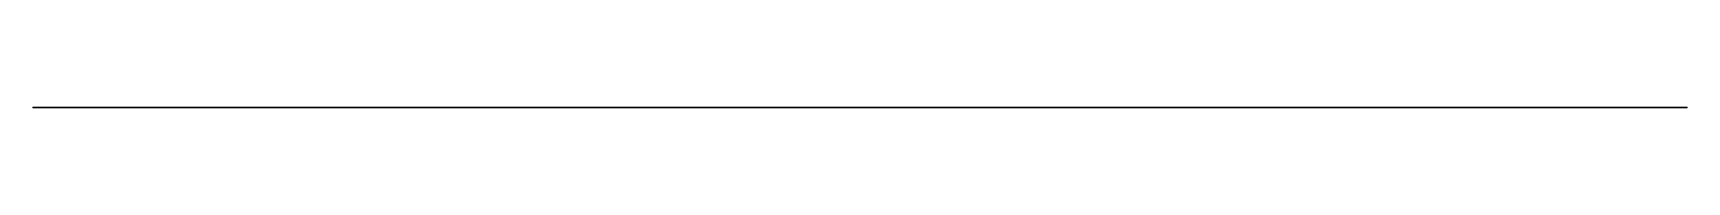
# Model space of a CAD drawing. Header units: millimetres. Extents: x -15 to 46, y 0 to 0.
import ezdxf

# ---------------------------------------------------------------- set-up
doc = ezdxf.new("R2010")
doc.units = ezdxf.units.MM
doc.header["$MEASUREMENT"] = 0
for name, color, linetype in [('macropad case top v2_macropad keys', 7, 'Continuous'), ('macropad case top v2_Sketch2', 7, 'Continuous'), ('macropad case top v2_Sketch3', 7, 'Continuous')]:
    doc.layers.add(name, color=color, linetype=linetype)

msp = doc.modelspace()

# ---------------------------------------------------------------- linework, layer by layer
at = {"layer": 'macropad case top v2_macropad keys'}
for p, q in [((-14.992, 0, -12.89), (46.008, 0, -12.89)), ((-14.992, 0, 69.81), (46.008, 0, 69.81)), ((-14.992, 0, 69.81), (-14.992, 0, -12.89)), ((1.604, 0, 4.9), (1.604, 0, 17.9)), ((1.604, 0, 23.95), (1.604, 0, 36.95)), ((2.104, 0, 4.4), (15.104, 0, 4.4)), ((2.104, 0, 23.45), (15.104, 0, 23.45)), ((2.104, 0, 18.4), (15.104, 0, 18.4)), ((2.104, 0, 37.45), (15.104, 0, 37.45)), ((23.808, 0, 38.81), (5.808, 0, 38.81)), ((5.808, 0, 69.81), (23.808, 0, 69.81)), ((5.808, 0, 38.81), (5.808, 0, 69.81)), ((15.604, 0, 23.95), (15.604, 0, 36.95)), ((15.604, 0, 4.9), (15.604, 0, 17.9)), ((20.654, 0, 4.9), (20.654, 0, 17.9)), ((20.654, 0, 23.95), (20.654, 0, 36.95)), ((21.154, 0, 18.4), (34.154, 0, 18.4)), ((21.154, 0, 4.4), (34.154, 0, 4.4)), ((21.154, 0, 37.45), (34.154, 0, 37.45)), ((21.154, 0, 23.45), (34.154, 0, 23.45)), ((23.808, 0, 69.81), (23.808, 0, 38.81)), ((34.654, 0, 23.95), (34.654, 0, 36.95)), ((34.654, 0, 4.9), (34.654, 0, 17.9)), ((46.008, 0, 69.81), (46.008, 0, -12.89))]:
    msp.add_line(p, q, dxfattribs=at)
at = {"layer": 'macropad case top v2_macropad keys', "extrusion": (0, 1, 0)}
for centre in [(9.992, -7.89), (9.992, 64.81), (-41.008, -7.89), (-41.008, 64.81)]:
    msp.add_circle(centre, 1.7, dxfattribs=at)
for centre, start, end in [((-2.104, 23.95), 270, 0), ((-2.104, 17.9), 0, 90), ((-2.104, 4.9), 270, 0), ((-2.104, 36.95), 0, 90), ((-15.104, 17.9), 90, 180), ((-15.104, 4.9), 180, 270), ((-15.104, 23.95), 180, 270), ((-15.104, 36.95), 90, 180), ((-21.154, 17.9), 0, 90), ((-21.154, 23.95), 270, 0), ((-21.154, 36.95), 0, 90), ((-21.154, 4.9), 270, 0), ((-34.154, 4.9), 180, 270), ((-34.154, 23.95), 180, 270), ((-34.154, 36.95), 90, 180), ((-34.154, 17.9), 90, 180)]:
    msp.add_arc(centre, 0.5, start, end, dxfattribs=at)
at = {"layer": 'macropad case top v2_macropad keys'}
msp.add_point((0, 0), dxfattribs=at)
at = {"layer": 'macropad case top v2_Sketch2'}
for p in [(-14.992, 0, 69.81), (0, 0), (46.008, 0, 69.81)]:
    msp.add_point(p, dxfattribs=at)
at = {"layer": 'macropad case top v2_Sketch3'}
for p, q in [((-14.992, 0, 64.81), (-14.992, 0, -7.89)), ((5.808, 0, 69.81), (-9.992, 0, 69.81)), ((-9.992, 0, -12.89), (41.008, 0, -12.89)), ((1.604, 0, 23.95), (1.604, 0, 36.95)), ((1.604, 0, 4.9), (1.604, 0, 17.9)), ((2.104, 0, 18.4), (15.104, 0, 18.4)), ((15.104, 0, 4.4), (2.104, 0, 4.4)), ((2.104, 0, 37.45), (15.104, 0, 37.45)), ((15.104, 0, 23.45), (2.104, 0, 23.45)), ((23.808, 0, 38.81), (5.808, 0, 38.81)), ((5.808, 0, 38.81), (5.808, 0, 69.81)), ((28, 0, -4), (9, 0, -4)), ((9, 0, -4), (9, 0, -10)), ((9, 0, -10), (28, 0, -10)), ((15.604, 0, 17.9), (15.604, 0, 4.9)), ((15.604, 0, 36.95), (15.604, 0, 23.95)), ((20.654, 0, 23.95), (20.654, 0, 36.95)), ((20.654, 0, 4.9), (20.654, 0, 17.9)), ((21.154, 0, 37.45), (34.154, 0, 37.45)), ((34.154, 0, 23.45), (21.154, 0, 23.45)), ((21.154, 0, 18.4), (34.154, 0, 18.4)), ((34.154, 0, 4.4), (21.154, 0, 4.4)), ((41.008, 0, 69.81), (23.808, 0, 69.81)), ((23.808, 0, 69.81), (23.808, 0, 38.81)), ((28, 0, -10), (28, 0, -4)), ((34.654, 0, 36.95), (34.654, 0, 23.95)), ((34.654, 0, 17.9), (34.654, 0, 4.9)), ((46.008, 0, -7.89), (46.008, 0, 64.81))]:
    msp.add_line(p, q, dxfattribs=at)
at = {"layer": 'macropad case top v2_Sketch3', "extrusion": (0, -1, 0)}
for centre in [(-9.992, 64.81), (-9.992, -7.89), (41.008, 64.81), (41.008, -7.89)]:
    msp.add_circle(centre, 1.7, dxfattribs=at)
for centre, radius, start, end in [((-9.992, 64.81), 5, 90, 180), ((-9.992, -7.89), 5, 180, 270), ((2.104, 17.9), 0.5, 90, 180), ((2.104, 23.95), 0.5, 180, 270), ((2.104, 36.95), 0.5, 90, 180), ((2.104, 4.9), 0.5, 180, 270), ((15.104, 17.9), 0.5, 0, 90), ((15.104, 23.95), 0.5, 270, 0), ((15.104, 36.95), 0.5, 0, 90), ((15.104, 4.9), 0.5, 270, 0), ((21.154, 23.95), 0.5, 180, 270), ((21.154, 36.95), 0.5, 90, 180), ((21.154, 4.9), 0.5, 180, 270), ((21.154, 17.9), 0.5, 90, 180), ((34.154, 36.95), 0.5, 0, 90), ((34.154, 23.95), 0.5, 270, 0), ((34.154, 4.9), 0.5, 270, 0), ((34.154, 17.9), 0.5, 0, 90), ((41.008, -7.89), 5, 270, 0), ((41.008, 64.81), 5, 0, 90)]:
    msp.add_arc(centre, radius, start, end, dxfattribs=at)
at = {"layer": 'macropad case top v2_Sketch3'}
msp.add_point((0, 0), dxfattribs=at)

doc.saveas('drawing.dxf')
